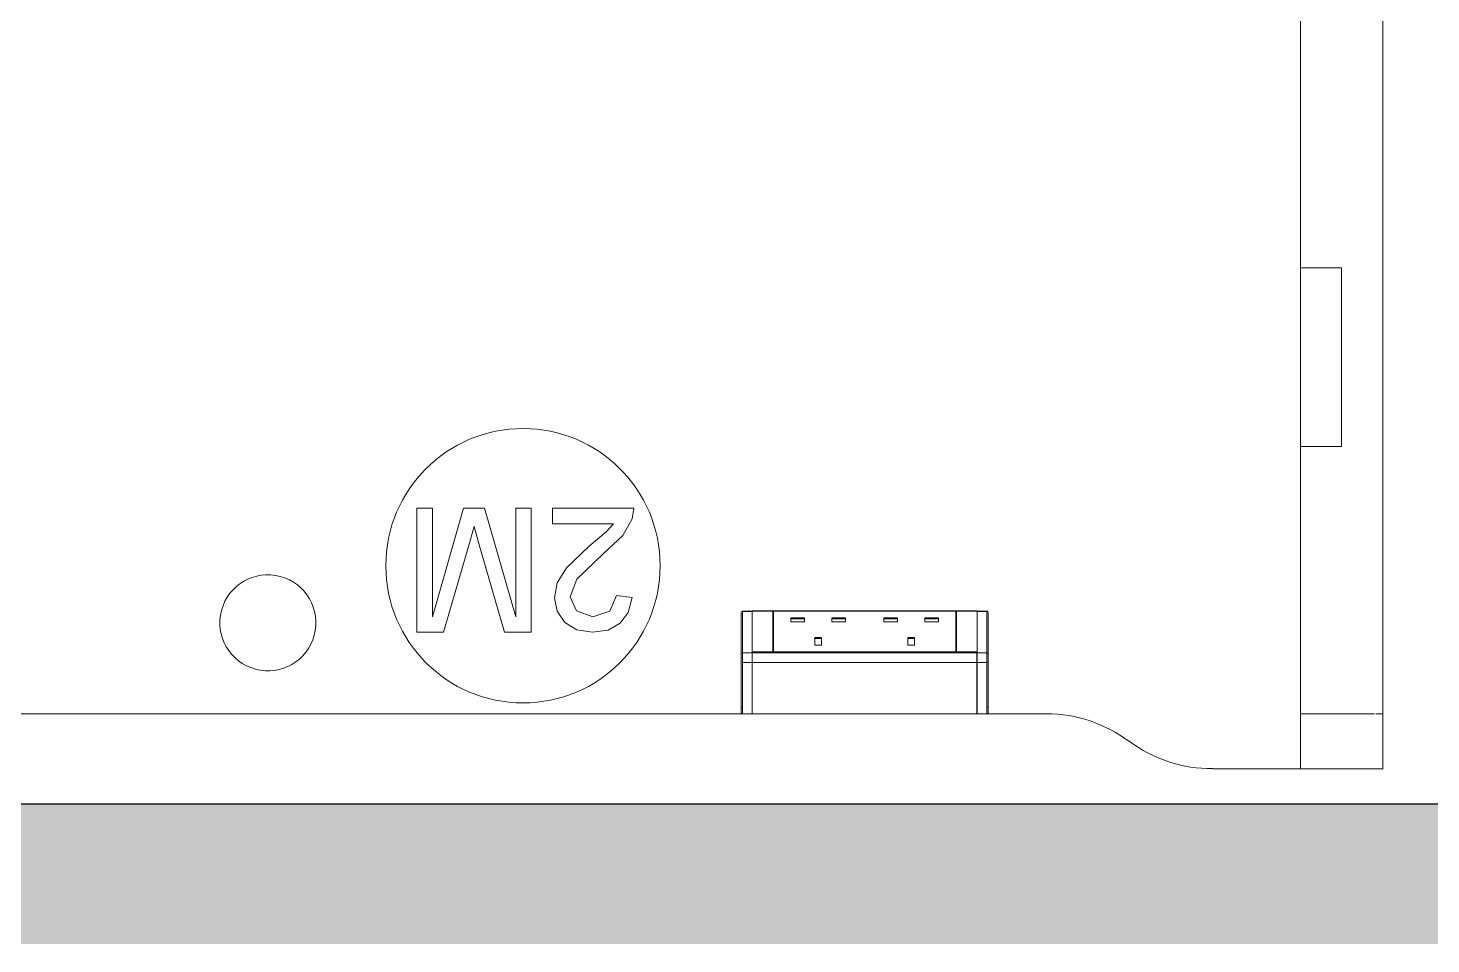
# Model space of a CAD drawing. Header units: millimetres. Extents: x 155927 to 326028, y -36033 to 97293.
# Drawn here: x 170450 to 171473, y 20658 to 21325 of the extents above; entities that cross this region are included whole.
import ezdxf

# ---------------------------------------------------------------- set-up
doc = ezdxf.new("R2010")
doc.units = ezdxf.units.MM
doc.header["$MEASUREMENT"] = 0
for name, color, linetype, lineweight in [('A-WALL-PATT', 7, 'CONTINUOUS', 9), ('I-FURN', 8, 'CONTINUOUS', 9), ('I-WALL', 7, 'CONTINUOUS', 9)]:
    doc.layers.add(name, color=color, linetype=linetype, lineweight=lineweight)

msp = doc.modelspace()

# ---------------------------------------------------------------- hatches: boundary and pattern name
at = {"layer": 'A-WALL-PATT'}
msp.add_hatch(color=256, dxfattribs=at).paths.add_polyline_path([(170218.3, 20657.6), (172817.2, 20657.6), (172817.2, 20759.6), (166450.8, 20759.6), (166450.8, 20657.6), (169915, 20657.6)], flags=0)

# ---------------------------------------------------------------- linework, layer by layer
at = {"layer": 'I-FURN'}
for p, q in [((171377.4, 21150.3), (171377.4, 21585.3)), ((171437.4, 21585.3), (171437.4, 20785.3)), ((171437.4, 20785.3), (171437.4, 21585.3)), ((171437.4, 21585.3), (171437.4, 20785.3)), ((171377.4, 21545.3), (171377.4, 20825.3)), ((171437.4, 20825.3), (171437.4, 21545.3)), ((171377.4, 21020.3), (171377.4, 21150.3)), ((171407.4, 21150.3), (171377.4, 21150.3)), ((171377.4, 21150.3), (171407.4, 21150.3)), ((171407.4, 21150.3), (171407.4, 21020.3)), ((171407.4, 21020.3), (171407.4, 21150.3)), ((171377.4, 20785.3), (171377.4, 21020.3)), ((171407.4, 21020.3), (171377.4, 21020.3)), ((171407.4, 21020.3), (171377.4, 21020.3)), ((170744.6, 20975.2), (170733.3, 20975.2)), ((170733.3, 20975.2), (170733.3, 20884.8)), ((170767.3, 20975.2), (170744.6, 20896.1)), ((170744.6, 20896.1), (170744.6, 20975.2)), ((170782.6, 20975.2), (170767.3, 20975.2)), ((170805.3, 20896.1), (170782.6, 20975.2)), ((170816.6, 20975.2), (170805.3, 20975.2)), ((170805.3, 20975.2), (170805.3, 20896.1)), ((170816.6, 20884.8), (170816.6, 20975.2)), ((170891.5, 20975.2), (170832.2, 20975.2)), ((170832.2, 20975.2), (170832.2, 20963.9)), ((170890.3, 20967.4), (170891.5, 20975.2)), ((170770.9, 20947.4), (170775, 20961.8)), ((170775, 20961.8), (170778.7, 20948.5)), ((170832.2, 20963.9), (170876.6, 20963.9)), ((170871.5, 20958.2), (170858.5, 20947.3)), ((170876.6, 20963.9), (170871.5, 20958.2)), ((170883.4, 20955.4), (170890.3, 20967.4)), ((170752.7, 20884.8), (170770.9, 20947.4)), ((170778.7, 20948.5), (170797.2, 20884.8)), ((170858.5, 20947.3), (170842.3, 20931.8)), ((170869.3, 20942.3), (170883.4, 20955.4)), ((170849.8, 20923.5), (170869.3, 20942.3)), ((170842.3, 20931.8), (170835.6, 20920.7)), ((170835.6, 20920.7), (170833.6, 20910)), ((170844.9, 20910.7), (170849.8, 20923.5)), ((170833.6, 20910), (170835.5, 20900.1)), ((170849.5, 20900.3), (170844.9, 20910.7)), ((170878.8, 20911.6), (170874, 20900.2)), ((170890.1, 20910.2), (170878.8, 20911.6)), ((170887.4, 20899.3), (170890.1, 20910.2)), ((170835.5, 20900.1), (170841, 20892)), ((170861.5, 20896.1), (170849.5, 20900.3)), ((170874, 20900.2), (170861.5, 20896.1)), ((170881.4, 20891.3), (170887.4, 20899.3)), ((170969.6, 20899.2), (170969.6, 20868.9)), ((170969.6, 20899.2), (170969.6, 20868.9)), ((170969.8, 20899.8), (170969.9, 20899.8)), ((170977.6, 20900.2), (170970.6, 20900.2)), ((170970.6, 20900), (170970.6, 20900.2)), ((170977.6, 20900.2), (170970.6, 20900.2)), ((170977.6, 20900.2), (170970.6, 20900.2)), ((170970.6, 20869.7), (170970.6, 20900)), ((170970.6, 20900), (170977.6, 20900)), ((170977.6, 20900), (170977.6, 20900.2)), ((170977.6, 20869.7), (170977.6, 20900)), ((170977.7, 20900.4), (170992.7, 20900.4)), ((170977.7, 20870.5), (170977.7, 20900.4)), ((171141.6, 20900.2), (170977.7, 20900.2)), ((170992.7, 20900.4), (170992.7, 20870.5)), ((170992.7, 20900), (170993.2, 20900)), ((170993.2, 20900.4), (171126.2, 20900.4)), ((170993.2, 20900.4), (170993.2, 20870.5)), ((171126.2, 20900.4), (171126.2, 20870.5)), ((171126.2, 20900), (171126.7, 20900)), ((171126.7, 20870.5), (171126.7, 20900.4)), ((171126.7, 20900.4), (171141.7, 20900.4)), ((171141.7, 20900.4), (171141.7, 20870.5)), ((171148.7, 20900.2), (171141.7, 20900.2)), ((171148.7, 20900.2), (171141.7, 20900.2)), ((171141.7, 20900.2), (171148.7, 20900.2)), ((171141.7, 20900.2), (171141.7, 20900)), ((171148.7, 20900), (171141.7, 20900)), ((171141.7, 20900), (171141.7, 20869.7)), ((171148.7, 20900.2), (171148.7, 20900)), ((171148.7, 20900), (171148.7, 20869.7)), ((171149.5, 20899.8), (171149.5, 20899.8)), ((171149.7, 20868.9), (171149.7, 20899.2)), ((171149.7, 20868.9), (171149.7, 20899.2)), ((170841, 20892), (170849.8, 20886.6)), ((170849.8, 20886.6), (170861.3, 20884.8)), ((170861.3, 20884.8), (170872.6, 20886.4)), ((170872.6, 20886.4), (170881.4, 20891.3)), ((171005.8, 20895.3), (171005.8, 20892.5)), ((171015.8, 20895.3), (171005.8, 20895.3)), ((171015.8, 20894.6), (171005.8, 20894.6)), ((171015.8, 20892.5), (171005.8, 20892.5)), ((171015.8, 20895.3), (171015.8, 20892.5)), ((171035.8, 20895.3), (171035.8, 20892.5)), ((171045.8, 20895.3), (171035.8, 20895.3)), ((171045.8, 20894.6), (171035.8, 20894.6)), ((171045.8, 20892.5), (171035.8, 20892.5)), ((171045.8, 20895.3), (171045.8, 20892.5)), ((171073.6, 20895.3), (171073.6, 20892.5)), ((171083.6, 20895.3), (171073.6, 20895.3)), ((171083.6, 20894.6), (171073.6, 20894.6)), ((171083.6, 20892.5), (171073.6, 20892.5)), ((171083.6, 20895.3), (171083.6, 20892.5)), ((171103.6, 20895.3), (171103.6, 20892.5)), ((171113.6, 20895.3), (171103.6, 20895.3)), ((171113.6, 20894.6), (171103.6, 20894.6)), ((171113.6, 20892.5), (171103.6, 20892.5)), ((171113.6, 20895.3), (171113.6, 20892.5)), ((170733.3, 20884.8), (170752.7, 20884.8)), ((170797.2, 20884.8), (170816.6, 20884.8)), ((171023.3, 20881), (171023.3, 20875.3)), ((171028.3, 20881), (171023.3, 20881)), ((171028.3, 20880.3), (171023.3, 20880.3)), ((171028.3, 20881), (171028.3, 20875.3)), ((171091.1, 20881), (171091.1, 20875.3)), ((171096.1, 20881), (171091.1, 20881)), ((171096.1, 20880.3), (171091.1, 20880.3)), ((171096.1, 20875.3), (171096.1, 20881)), ((170969.6, 20830.3), (170969.6, 20868.9)), ((170969.6, 20868.9), (170969.6, 20863.4)), ((170970.6, 20862.8), (170970.6, 20869.7)), ((170970.6, 20869.7), (170977.6, 20869.7)), ((170977.6, 20862.8), (170977.6, 20869.7)), ((170992.7, 20870.5), (170977.7, 20870.5)), ((170977.7, 20870.5), (170977.7, 20868.1)), ((170977.7, 20870.3), (170992.7, 20870.3)), ((170977.7, 20869.7), (170977.7, 20870.3)), ((170977.7, 20869.7), (170977.7, 20862.8)), ((171141.6, 20869.7), (170977.7, 20869.7)), ((171126.2, 20870.5), (170993.2, 20870.5)), ((170993.2, 20870.3), (171126.2, 20870.3)), ((171028.3, 20875.3), (171023.3, 20875.3)), ((171091.1, 20875.3), (171096.1, 20875.3)), ((171141.7, 20870.5), (171126.7, 20870.5)), ((171126.7, 20870.3), (171141.6, 20870.3)), ((171141.6, 20870.3), (171141.6, 20869.7)), ((171141.6, 20862.8), (171141.6, 20869.7)), ((171148.7, 20869.7), (171141.7, 20869.7)), ((171141.7, 20869.7), (171141.7, 20862.8)), ((171148.7, 20869.7), (171148.7, 20862.8)), ((171149.7, 20868.9), (171149.7, 20830.3)), ((171149.7, 20863.4), (171149.7, 20868.9)), ((170969.6, 20863.4), (170969.6, 20826.3)), ((170970.6, 20825.3), (170970.6, 20862.8)), ((170970.6, 20862.8), (170977.6, 20862.8)), ((170977.6, 20825.3), (170977.6, 20862.8)), ((170977.7, 20862.8), (170977.7, 20825.3)), ((171141.6, 20862.8), (170977.7, 20862.8)), ((171141.6, 20825.3), (171141.6, 20862.8)), ((171148.7, 20862.8), (171141.7, 20862.8)), ((171141.7, 20862.8), (171141.7, 20825.3)), ((171148.7, 20862.8), (171148.7, 20825.3)), ((171149.7, 20826.3), (171149.7, 20863.4)), ((169968.7, 20825.3), (170970.6, 20825.3)), ((170970.6, 20825.3), (169968.7, 20825.3)), ((170970.6, 20830.3), (170969.6, 20830.3)), ((170969.6, 20826.3), (170969.6, 20830.3)), ((170969.6, 20826.3), (170969.6, 20826.3)), ((170970.6, 20825.3), (170977.6, 20825.3)), ((170970.6, 20825.3), (170977.6, 20825.3)), ((170977.7, 20825.3), (171141.6, 20825.3)), ((171141.6, 20825.3), (170977.7, 20825.3)), ((171141.7, 20825.3), (171148.7, 20825.3)), ((171148.7, 20825.3), (171141.7, 20825.3)), ((171149.7, 20830.3), (171148.7, 20830.3)), ((171148.7, 20825.3), (171192.4, 20825.3)), ((171192.4, 20825.3), (171148.7, 20825.3)), ((171149.7, 20830.3), (171149.7, 20826.3)), ((171377.4, 20825.3), (171377.4, 20785.3)), ((171431.5, 20825.3), (171377.4, 20825.3)), ((171431.5, 20825.3), (171377.4, 20825.3)), ((171437.4, 20825.3), (171432.3, 20825.3)), ((171437.4, 20825.3), (171432.3, 20825.3)), ((171437.4, 20785.3), (171437.4, 20825.3)), ((171313.6, 20785.3), (171437.4, 20785.3)), ((171437.4, 20785.3), (171313.6, 20785.3)), ((171437.4, 20785.3), (171377.4, 20785.3)), ((171437.4, 20785.3), (171377.4, 20785.3))]:
    msp.add_line(p, q, dxfattribs=at)
at = {"layer": 'I-FURN', "flags": 128}
for points in [[(170970.1, 20900), (170970.2, 20900.1), (170970.2, 20900.1), (170970.2, 20900.1), (170970.3, 20900.1), (170970.3, 20900.1), (170970.3, 20900.1), (170970.4, 20900.1), (170970.4, 20900.1), (170970.5, 20900.2), (170970.5, 20900.2), (170970.5, 20900.2), (170970.6, 20900.2), (170970.6, 20900.2), (170970.6, 20900.2)], [(171148.7, 20900.2), (171148.8, 20900.2), (171148.8, 20900.2), (171148.9, 20900.2), (171148.9, 20900.2), (171148.9, 20900.1), (171149, 20900.1), (171149, 20900.1), (171149.1, 20900.1), (171149.1, 20900.1), (171149.1, 20900.1), (171149.2, 20900.1), (171149.2, 20900.1), (171149.2, 20900)], [(170969.6, 20868.9), (170969.6, 20868.8), (170969.6, 20868.7), (170969.6, 20868.6), (170969.6, 20868.5), (170969.6, 20868.4), (170969.6, 20868.3), (170969.6, 20868.1), (170969.6, 20868), (170969.6, 20867.9), (170969.6, 20867.7), (170969.6, 20867.6), (170969.6, 20867.5), (170969.6, 20867.3), (170969.6, 20867.2), (170969.6, 20867), (170969.6, 20866.9), (170969.6, 20866.7), (170969.6, 20866.6), (170969.6, 20866.4), (170969.6, 20866.3), (170969.6, 20866.1), (170969.6, 20865.9), (170969.6, 20865.8), (170969.6, 20865.6), (170969.6, 20865.5), (170969.6, 20865.3), (170969.6, 20865.1), (170969.6, 20865), (170969.6, 20864.8), (170969.6, 20864.7), (170969.6, 20864.5), (170969.6, 20864.4), (170969.6, 20864.2), (170969.6, 20864.1), (170969.6, 20863.9), (170969.6, 20863.8), (170969.6, 20863.6), (170969.6, 20863.5), (170969.6, 20863.4)], [(171149.7, 20863.4), (171149.7, 20863.5), (171149.7, 20863.6), (171149.7, 20863.8), (171149.7, 20863.9), (171149.7, 20864.1), (171149.7, 20864.2), (171149.7, 20864.4), (171149.7, 20864.5), (171149.7, 20864.7), (171149.7, 20864.8), (171149.7, 20865), (171149.7, 20865.1), (171149.7, 20865.3), (171149.7, 20865.5), (171149.7, 20865.6), (171149.7, 20865.8), (171149.7, 20865.9), (171149.7, 20866.1), (171149.7, 20866.3), (171149.7, 20866.4), (171149.7, 20866.6), (171149.7, 20866.7), (171149.7, 20866.9), (171149.7, 20867), (171149.7, 20867.2), (171149.7, 20867.3), (171149.7, 20867.5), (171149.7, 20867.6), (171149.7, 20867.7), (171149.7, 20867.9), (171149.7, 20868), (171149.7, 20868.1), (171149.7, 20868.3), (171149.7, 20868.4), (171149.7, 20868.5), (171149.7, 20868.6), (171149.7, 20868.7), (171149.7, 20868.8), (171149.7, 20868.9)], [(170969.6, 20863.4), (170969.6, 20860.6), (170969.6, 20857.9), (170969.6, 20855.3), (170969.6, 20852.7), (170969.6, 20850.3), (170969.6, 20848), (170969.6, 20845.8), (170969.6, 20843.6), (170969.6, 20841.6), (170969.6, 20839.7), (170969.6, 20837.9), (170969.6, 20836.3), (170969.6, 20834.7), (170969.6, 20833.3), (170969.6, 20832), (170969.6, 20830.8), (170969.6, 20829.8), (170969.6, 20828.8), (170969.6, 20828.1), (170969.6, 20827.4), (170969.6, 20826.9), (170969.6, 20826.5), (170969.6, 20826.3)], [(171149.7, 20826.3), (171149.7, 20826.6), (171149.7, 20827), (171149.7, 20827.6), (171149.7, 20828.3), (171149.7, 20829.1), (171149.7, 20830), (171149.7, 20831.1), (171149.7, 20832.3), (171149.7, 20833.6), (171149.7, 20835.1), (171149.7, 20836.7), (171149.7, 20838.4), (171149.7, 20840.2), (171149.7, 20842.1), (171149.7, 20844.2), (171149.7, 20846.3), (171149.7, 20848.6), (171149.7, 20850.9), (171149.7, 20853.4), (171149.7, 20856), (171149.7, 20858.6), (171149.7, 20861.3), (171149.7, 20863.4)], [(170969.6, 20826.3), (170969.6, 20826.3), (170969.6, 20826.3), (170969.6, 20826.4), (170969.6, 20826.4), (170969.6, 20826.4), (170969.6, 20826.4), (170969.6, 20826.5), (170969.6, 20826.5), (170969.6, 20826.6), (170969.6, 20826.6), (170969.6, 20826.7), (170969.6, 20826.8), (170969.6, 20826.9), (170969.6, 20826.9), (170969.6, 20827), (170969.6, 20827.1), (170969.6, 20827.2), (170969.6, 20827.3), (170969.6, 20827.4), (170969.6, 20827.5), (170969.6, 20827.7), (170969.6, 20827.8), (170969.6, 20827.9), (170969.6, 20828), (170969.6, 20828.2), (170969.6, 20828.3), (170969.6, 20828.4), (170969.6, 20828.6), (170969.6, 20828.7), (170969.6, 20828.9), (170969.6, 20829), (170969.6, 20829.2), (170969.6, 20829.3), (170969.6, 20829.5), (170969.6, 20829.6), (170969.6, 20829.8), (170969.6, 20830), (170969.6, 20830.1), (170969.6, 20830.3), (170969.6, 20830.3)], [(170970.6, 20825.3), (170970.6, 20825.3), (170970.5, 20825.3), (170970.5, 20825.3), (170970.5, 20825.3), (170970.4, 20825.3), (170970.4, 20825.4), (170970.3, 20825.4), (170970.3, 20825.4), (170970.3, 20825.4), (170970.2, 20825.4), (170970.2, 20825.4), (170970.2, 20825.4), (170970.1, 20825.5), (170970.1, 20825.5), (170970.1, 20825.5), (170970, 20825.5), (170970, 20825.5), (170970, 20825.6), (170969.9, 20825.6), (170969.9, 20825.6), (170969.9, 20825.7), (170969.9, 20825.7), (170969.8, 20825.7), (170969.8, 20825.7), (170969.8, 20825.8), (170969.8, 20825.8), (170969.7, 20825.9), (170969.7, 20825.9), (170969.7, 20825.9), (170969.7, 20826), (170969.7, 20826), (170969.7, 20826), (170969.7, 20826.1), (170969.6, 20826.1), (170969.6, 20826.2), (170969.6, 20826.2), (170969.6, 20826.2), (170969.6, 20826.3), (170969.6, 20826.3), (170969.6, 20826.3)], [(171149.7, 20826.3), (171149.7, 20826.3), (171149.7, 20826.2), (171149.7, 20826.2), (171149.7, 20826.2), (171149.7, 20826.1), (171149.7, 20826.1), (171149.7, 20826), (171149.7, 20826), (171149.7, 20826), (171149.7, 20825.9), (171149.7, 20825.9), (171149.6, 20825.9), (171149.6, 20825.8), (171149.6, 20825.8), (171149.6, 20825.8), (171149.5, 20825.7), (171149.5, 20825.7), (171149.5, 20825.7), (171149.5, 20825.6), (171149.4, 20825.6), (171149.4, 20825.6), (171149.4, 20825.6), (171149.4, 20825.5), (171149.3, 20825.5), (171149.3, 20825.5), (171149.3, 20825.5), (171149.2, 20825.4), (171149.2, 20825.4), (171149.1, 20825.4), (171149.1, 20825.4), (171149.1, 20825.4), (171149, 20825.4), (171149, 20825.4), (171149, 20825.3), (171148.9, 20825.3), (171148.9, 20825.3), (171148.8, 20825.3), (171148.8, 20825.3), (171148.8, 20825.3), (171148.7, 20825.3)], [(171149.7, 20830.3), (171149.7, 20830.2), (171149.7, 20830), (171149.7, 20829.8), (171149.7, 20829.7), (171149.7, 20829.5), (171149.7, 20829.4), (171149.7, 20829.2), (171149.7, 20829.1), (171149.7, 20828.9), (171149.7, 20828.8), (171149.7, 20828.6), (171149.7, 20828.5), (171149.7, 20828.3), (171149.7, 20828.2), (171149.7, 20828.1), (171149.7, 20827.9), (171149.7, 20827.8), (171149.7, 20827.7), (171149.7, 20827.6), (171149.7, 20827.5), (171149.7, 20827.3), (171149.7, 20827.2), (171149.7, 20827.1), (171149.7, 20827), (171149.7, 20827), (171149.7, 20826.9), (171149.7, 20826.8), (171149.7, 20826.7), (171149.7, 20826.7), (171149.7, 20826.6), (171149.7, 20826.5), (171149.7, 20826.5), (171149.7, 20826.4), (171149.7, 20826.4), (171149.7, 20826.4), (171149.7, 20826.4), (171149.7, 20826.3), (171149.7, 20826.3), (171149.7, 20826.3)], [(171149.7, 20826.3), (171149.7, 20826.3), (171149.7, 20826.3)]]:
    msp.add_lwpolyline(points, dxfattribs=at)
at = {"layer": 'I-FURN'}
for centre, radius, start, end in [((170810.6, 20933.3), 100, 0, 180), ((170810.6, 20933.3), 100, 180, 0), ((170624.6, 20891.7), 35, 75, 255), ((170624.6, 20891.7), 35, 255, 75), ((171192.4, 20725.3), 100, 53.1301, 90), ((171192.4, 20725.3), 100, 53.1301, 90), ((171312.5, 20885.4), 100, 233.1301, 270.6256), ((171312.5, 20885.4), 100, 233.1301, 270.6256)]:
    msp.add_arc(centre, radius, start, end, dxfattribs=at)
for centre, major_axis, ratio, start_param, end_param in [((170970.6, 20899.2), (-1, 0), 0.819152, 4.712389, 6.283185), ((171148.7, 20899.2), (1, 0), 0.819152, 0, 1.570796), ((170970.6, 20868.9), (-1, 0), 0.819152, 4.712389, 6.283185), ((171148.7, 20868.9), (-1, 0), 0.819152, 3.141593, 4.712389), ((170970.6, 20863.4), (-1, 0), 0.56467, 0, 1.570796), ((171148.7, 20863.4), (-1, 0), 0.56467, 1.570796, 3.141593), ((170970.6, 20826.3), (-1, 0), 0.998113, 0, 1.570796), ((171148.7, 20826.3), (-1, 0), 0.998113, 1.570796, 3.141593)]:
    msp.add_ellipse(centre, major_axis=major_axis, ratio=ratio, start_param=start_param, end_param=end_param, dxfattribs=at)
at = {"layer": 'I-WALL', "lineweight": 30}
msp.add_line((172817.2, 20759.6), (169416.4, 20759.6), dxfattribs=at)

doc.saveas('drawing.dxf')
